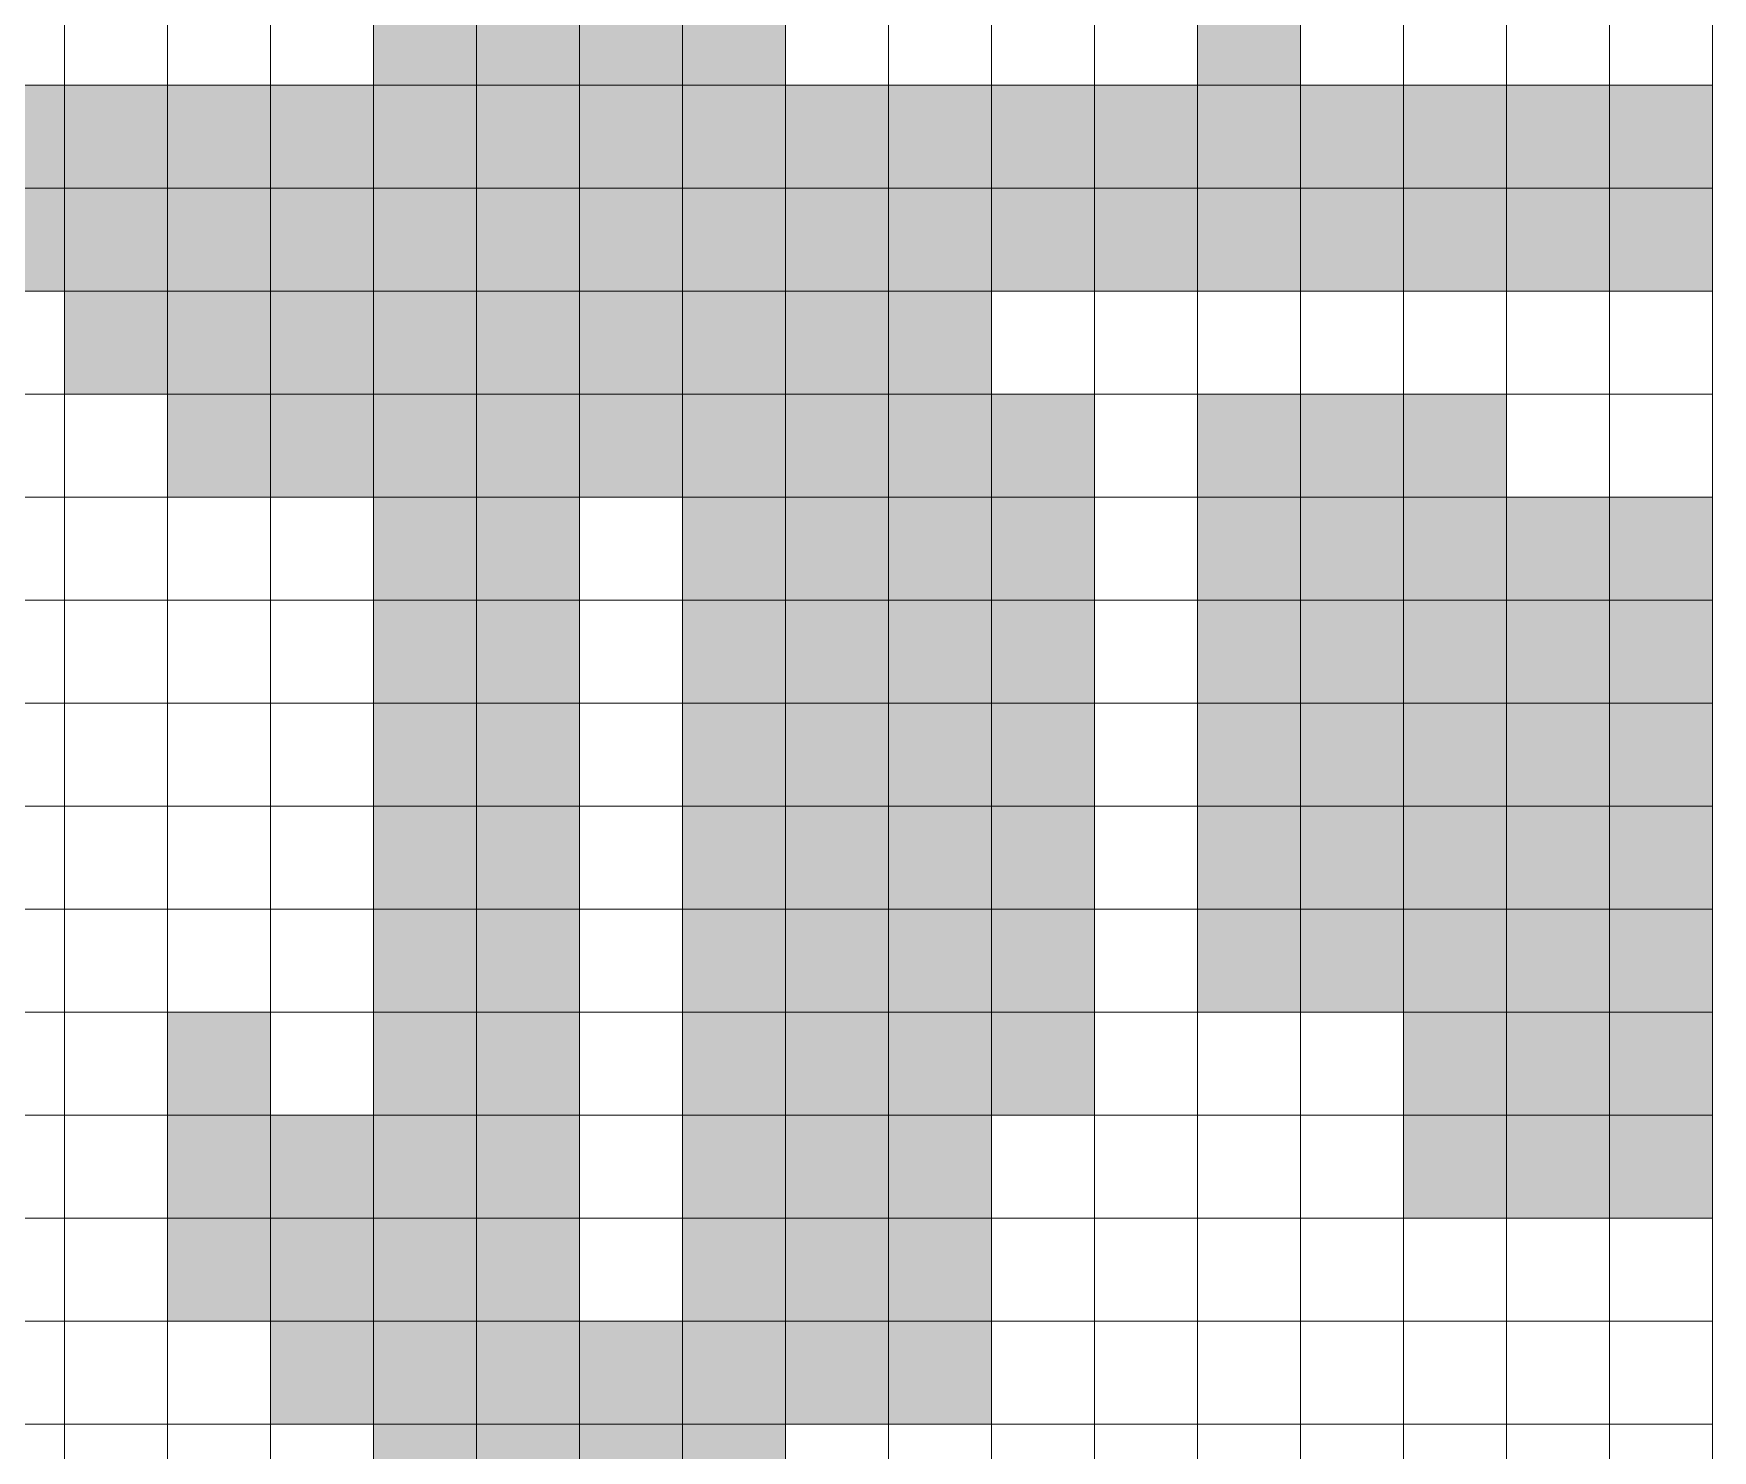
# Model space of a CAD drawing. Header units: millimetres. Extents: x 7481 to 272303, y 53290 to 107290.
# Drawn here: x 107773 to 124073, y 65035 to 78790 of the extents above; entities that cross this region are included whole.
import ezdxf

# ---------------------------------------------------------------- set-up
doc = ezdxf.new("R2010")
doc.units = ezdxf.units.MM
doc.layers.get('0').update_dxf_attribs({"lineweight": 0})
for name, color, linetype in [('l_road', 7, 'Continuous'), ('l_square', 30, 'Continuous'), ('o_building', 252, 'Continuous'), ('river', 140, 'Continuous')]:
    doc.layers.add(name, color=color, linetype=linetype)

msp = doc.modelspace()

# ---------------------------------------------------------------- hatches: boundary and pattern name
at = {"layer": 'l_road'}
h = msp.add_hatch(color=256, dxfattribs=at)
h.dxf.hatch_style = 1
h.paths.add_polyline_path([(108073, 78290), (107073, 78290), (107073, 77290), (108073, 77290)])
h = msp.add_hatch(color=256, dxfattribs=at)
h.dxf.hatch_style = 1
h.paths.add_polyline_path([(109073, 78290), (108073, 78290), (108073, 77290), (109073, 77290)])
h = msp.add_hatch(color=256, dxfattribs=at)
h.dxf.hatch_style = 1
h.paths.add_polyline_path([(110073, 78290), (109073, 78290), (109073, 77290), (110073, 77290)])
h = msp.add_hatch(color=256, dxfattribs=at)
h.dxf.hatch_style = 1
h.paths.add_polyline_path([(111073, 78290), (110073, 78290), (110073, 77290), (111073, 77290)])
h = msp.add_hatch(color=256, dxfattribs=at)
h.dxf.hatch_style = 1
h.paths.add_polyline_path([(112073, 78290), (111073, 78290), (111073, 77290), (112073, 77290)])
h = msp.add_hatch(color=256, dxfattribs=at)
h.dxf.hatch_style = 1
h.paths.add_polyline_path([(113073, 78290), (112073, 78290), (112073, 77290), (113073, 77290)])
h = msp.add_hatch(color=256, dxfattribs=at)
h.dxf.hatch_style = 1
h.paths.add_polyline_path([(114073, 78290), (113073, 78290), (113073, 77290), (114073, 77290)])
h = msp.add_hatch(color=256, dxfattribs=at)
h.dxf.hatch_style = 1
h.paths.add_polyline_path([(115073, 78290), (114073, 78290), (114073, 77290), (115073, 77290)])
h = msp.add_hatch(color=256, dxfattribs=at)
h.dxf.hatch_style = 1
h.paths.add_polyline_path([(116073, 78290), (115073, 78290), (115073, 77290), (116073, 77290)])
h = msp.add_hatch(color=256, dxfattribs=at)
h.dxf.hatch_style = 1
h.paths.add_polyline_path([(117073, 78290), (116073, 78290), (116073, 77290), (117073, 77290)])
h = msp.add_hatch(color=256, dxfattribs=at)
h.dxf.hatch_style = 1
h.paths.add_polyline_path([(118073, 78290), (117073, 78290), (117073, 77290), (118073, 77290)])
h = msp.add_hatch(color=256, dxfattribs=at)
h.dxf.hatch_style = 1
h.paths.add_polyline_path([(119073, 78290), (118073, 78290), (118073, 77290), (119073, 77290)])
h = msp.add_hatch(color=256, dxfattribs=at)
h.dxf.hatch_style = 1
h.paths.add_polyline_path([(120073, 78290), (119073, 78290), (119073, 77290), (120073, 77290)])
h = msp.add_hatch(color=256, dxfattribs=at)
h.dxf.hatch_style = 1
h.paths.add_polyline_path([(121073, 78290), (120073, 78290), (120073, 77290), (121073, 77290)])
h = msp.add_hatch(color=256, dxfattribs=at)
h.dxf.hatch_style = 1
h.paths.add_polyline_path([(122073, 78290), (121073, 78290), (121073, 77290), (122073, 77290)])
h = msp.add_hatch(color=256, dxfattribs=at)
h.dxf.hatch_style = 1
h.paths.add_polyline_path([(123073, 78290), (122073, 78290), (122073, 77290), (123073, 77290)])
h = msp.add_hatch(color=256, dxfattribs=at)
h.dxf.hatch_style = 1
h.paths.add_polyline_path([(124073, 78290), (123073, 78290), (123073, 77290), (124073, 77290)])
h = msp.add_hatch(color=256, dxfattribs=at)
h.dxf.hatch_style = 1
h.paths.add_polyline_path([(108073, 77290), (107073, 77290), (107073, 76290), (108073, 76290)])
h = msp.add_hatch(color=256, dxfattribs=at)
h.dxf.hatch_style = 1
h.paths.add_polyline_path([(109073, 77290), (108073, 77290), (108073, 76290), (109073, 76290)])
h = msp.add_hatch(color=256, dxfattribs=at)
h.dxf.hatch_style = 1
h.paths.add_polyline_path([(110073, 77290), (109073, 77290), (109073, 76290), (110073, 76290)])
h = msp.add_hatch(color=256, dxfattribs=at)
h.dxf.hatch_style = 1
h.paths.add_polyline_path([(111073, 77290), (110073, 77290), (110073, 76290), (111073, 76290)])
h = msp.add_hatch(color=256, dxfattribs=at)
h.dxf.hatch_style = 1
h.paths.add_polyline_path([(112073, 77290), (111073, 77290), (111073, 76290), (112073, 76290)])
h = msp.add_hatch(color=256, dxfattribs=at)
h.dxf.hatch_style = 1
h.paths.add_polyline_path([(113073, 77290), (112073, 77290), (112073, 76290), (113073, 76290)])
h = msp.add_hatch(color=256, dxfattribs=at)
h.dxf.hatch_style = 1
h.paths.add_polyline_path([(114073, 77290), (113073, 77290), (113073, 76290), (114073, 76290)])
h = msp.add_hatch(color=256, dxfattribs=at)
h.dxf.hatch_style = 1
h.paths.add_polyline_path([(115073, 77290), (114073, 77290), (114073, 76290), (115073, 76290)])
h = msp.add_hatch(color=256, dxfattribs=at)
h.dxf.hatch_style = 1
h.paths.add_polyline_path([(116073, 77290), (115073, 77290), (115073, 76290), (116073, 76290)])
h = msp.add_hatch(color=256, dxfattribs=at)
h.dxf.hatch_style = 1
h.paths.add_polyline_path([(117073, 77290), (116073, 77290), (116073, 76290), (117073, 76290)])
h = msp.add_hatch(color=256, dxfattribs=at)
h.dxf.hatch_style = 1
h.paths.add_polyline_path([(118073, 77290), (117073, 77290), (117073, 76290), (118073, 76290)])
h = msp.add_hatch(color=256, dxfattribs=at)
h.dxf.hatch_style = 1
h.paths.add_polyline_path([(119073, 77290), (118073, 77290), (118073, 76290), (119073, 76290)])
h = msp.add_hatch(color=256, dxfattribs=at)
h.dxf.hatch_style = 1
h.paths.add_polyline_path([(120073, 77290), (119073, 77290), (119073, 76290), (120073, 76290)])
h = msp.add_hatch(color=256, dxfattribs=at)
h.dxf.hatch_style = 1
h.paths.add_polyline_path([(121073, 77290), (120073, 77290), (120073, 76290), (121073, 76290)])
h = msp.add_hatch(color=256, dxfattribs=at)
h.dxf.hatch_style = 1
h.paths.add_polyline_path([(122073, 77290), (121073, 77290), (121073, 76290), (122073, 76290)])
h = msp.add_hatch(color=256, dxfattribs=at)
h.dxf.hatch_style = 1
h.paths.add_polyline_path([(123073, 77290), (122073, 77290), (122073, 76290), (123073, 76290)])
h = msp.add_hatch(color=256, dxfattribs=at)
h.dxf.hatch_style = 1
h.paths.add_polyline_path([(124073, 77290), (123073, 77290), (123073, 76290), (124073, 76290)])
at = {"layer": 'l_square'}
h = msp.add_hatch(color=256, dxfattribs=at)
h.dxf.hatch_style = 1
h.paths.add_polyline_path([(115073, 79290), (114073, 79290), (114073, 78290), (115073, 78290)])
h = msp.add_hatch(color=256, dxfattribs=at)
h.dxf.hatch_style = 1
h.paths.add_polyline_path([(109073, 76290), (108073, 76290), (108073, 75290), (109073, 75290)])
h = msp.add_hatch(color=256, dxfattribs=at)
h.dxf.hatch_style = 1
h.paths.add_polyline_path([(110073, 76290), (109073, 76290), (109073, 75290), (110073, 75290)])
h = msp.add_hatch(color=256, dxfattribs=at)
h.dxf.hatch_style = 1
h.paths.add_polyline_path([(114073, 76290), (113073, 76290), (113073, 75290), (114073, 75290)])
h = msp.add_hatch(color=256, dxfattribs=at)
h.dxf.hatch_style = 1
h.paths.add_polyline_path([(115073, 76290), (114073, 76290), (114073, 75290), (115073, 75290)])
h = msp.add_hatch(color=256, dxfattribs=at)
h.dxf.hatch_style = 1
h.paths.add_polyline_path([(110073, 75290), (109073, 75290), (109073, 74290), (110073, 74290)])
h = msp.add_hatch(color=256, dxfattribs=at)
h.dxf.hatch_style = 1
h.paths.add_polyline_path([(114073, 75290), (113073, 75290), (113073, 74290), (114073, 74290)])
h = msp.add_hatch(color=256, dxfattribs=at)
h.dxf.hatch_style = 1
h.paths.add_polyline_path([(110073, 69290), (109073, 69290), (109073, 68290), (110073, 68290)])
h = msp.add_hatch(color=256, dxfattribs=at)
h.dxf.hatch_style = 1
h.paths.add_polyline_path([(110073, 68290), (109073, 68290), (109073, 67290), (110073, 67290)])
h = msp.add_hatch(color=256, dxfattribs=at)
h.dxf.hatch_style = 1
h.paths.add_polyline_path([(111073, 68290), (110073, 68290), (110073, 67290), (111073, 67290)])
h = msp.add_hatch(color=256, dxfattribs=at)
h.dxf.hatch_style = 1
h.paths.add_polyline_path([(110073, 67290), (109073, 67290), (109073, 66290), (110073, 66290)])
h = msp.add_hatch(color=256, dxfattribs=at)
h.dxf.hatch_style = 1
h.paths.add_polyline_path([(111073, 67290), (110073, 67290), (110073, 66290), (111073, 66290)])
h = msp.add_hatch(color=256, dxfattribs=at)
h.dxf.hatch_style = 1
h.paths.add_polyline_path([(111073, 66290), (110073, 66290), (110073, 65290), (111073, 65290)])
h = msp.add_hatch(color=256, dxfattribs=at)
h.dxf.hatch_style = 1
h.paths.add_polyline_path([(114073, 66290), (113073, 66290), (113073, 65290), (114073, 65290)])
h = msp.add_hatch(color=256, dxfattribs=at)
h.dxf.hatch_style = 1
h.paths.add_polyline_path([(114073, 65290), (113073, 65290), (113073, 64290), (114073, 64290)])
h = msp.add_hatch(color=256, dxfattribs=at)
h.dxf.hatch_style = 1
h.paths.add_polyline_path([(115073, 65290), (114073, 65290), (114073, 64290), (115073, 64290)])
at = {"layer": 'o_building'}
h = msp.add_hatch(color=256, dxfattribs=at)
h.dxf.hatch_style = 1
h.paths.add_polyline_path([(116073, 76290), (115073, 76290), (115073, 75290), (116073, 75290)])
h = msp.add_hatch(color=256, dxfattribs=at)
h.dxf.hatch_style = 1
h.paths.add_polyline_path([(117073, 76290), (116073, 76290), (116073, 75290), (117073, 75290)])
h = msp.add_hatch(color=256, dxfattribs=at)
h.dxf.hatch_style = 1
h.paths.add_polyline_path([(115073, 75290), (114073, 75290), (114073, 74290), (115073, 74290)])
h = msp.add_hatch(color=256, dxfattribs=at)
h.dxf.hatch_style = 1
h.paths.add_polyline_path([(116073, 75290), (115073, 75290), (115073, 74290), (116073, 74290)])
h = msp.add_hatch(color=256, dxfattribs=at)
h.dxf.hatch_style = 1
h.paths.add_polyline_path([(117073, 75290), (116073, 75290), (116073, 74290), (117073, 74290)])
h = msp.add_hatch(color=256, dxfattribs=at)
h.dxf.hatch_style = 1
h.paths.add_polyline_path([(118073, 75290), (117073, 75290), (117073, 74290), (118073, 74290)])
h = msp.add_hatch(color=256, dxfattribs=at)
h.dxf.hatch_style = 1
h.paths.add_polyline_path([(115073, 74290), (114073, 74290), (114073, 73290), (115073, 73290)])
h = msp.add_hatch(color=256, dxfattribs=at)
h.dxf.hatch_style = 1
h.paths.add_polyline_path([(116073, 74290), (115073, 74290), (115073, 73290), (116073, 73290)])
h = msp.add_hatch(color=256, dxfattribs=at)
h.dxf.hatch_style = 1
h.paths.add_polyline_path([(117073, 74290), (116073, 74290), (116073, 73290), (117073, 73290)])
h = msp.add_hatch(color=256, dxfattribs=at)
h.dxf.hatch_style = 1
h.paths.add_polyline_path([(118073, 74290), (117073, 74290), (117073, 73290), (118073, 73290)])
h = msp.add_hatch(color=256, dxfattribs=at)
h.dxf.hatch_style = 1
h.paths.add_polyline_path([(115073, 73290), (114073, 73290), (114073, 72290), (115073, 72290)])
h = msp.add_hatch(color=256, dxfattribs=at)
h.dxf.hatch_style = 1
h.paths.add_polyline_path([(116073, 73290), (115073, 73290), (115073, 72290), (116073, 72290)])
h = msp.add_hatch(color=256, dxfattribs=at)
h.dxf.hatch_style = 1
h.paths.add_polyline_path([(117073, 73290), (116073, 73290), (116073, 72290), (117073, 72290)])
h = msp.add_hatch(color=256, dxfattribs=at)
h.dxf.hatch_style = 1
h.paths.add_polyline_path([(118073, 73290), (117073, 73290), (117073, 72290), (118073, 72290)])
h = msp.add_hatch(color=256, dxfattribs=at)
h.dxf.hatch_style = 1
h.paths.add_polyline_path([(115073, 72290), (114073, 72290), (114073, 71290), (115073, 71290)])
h = msp.add_hatch(color=256, dxfattribs=at)
h.dxf.hatch_style = 1
h.paths.add_polyline_path([(116073, 72290), (115073, 72290), (115073, 71290), (116073, 71290)])
h = msp.add_hatch(color=256, dxfattribs=at)
h.dxf.hatch_style = 1
h.paths.add_polyline_path([(117073, 72290), (116073, 72290), (116073, 71290), (117073, 71290)])
h = msp.add_hatch(color=256, dxfattribs=at)
h.dxf.hatch_style = 1
h.paths.add_polyline_path([(118073, 72290), (117073, 72290), (117073, 71290), (118073, 71290)])
h = msp.add_hatch(color=256, dxfattribs=at)
h.dxf.hatch_style = 1
h.paths.add_polyline_path([(115073, 71290), (114073, 71290), (114073, 70290), (115073, 70290)])
h = msp.add_hatch(color=256, dxfattribs=at)
h.dxf.hatch_style = 1
h.paths.add_polyline_path([(116073, 71290), (115073, 71290), (115073, 70290), (116073, 70290)])
h = msp.add_hatch(color=256, dxfattribs=at)
h.dxf.hatch_style = 1
h.paths.add_polyline_path([(117073, 71290), (116073, 71290), (116073, 70290), (117073, 70290)])
h = msp.add_hatch(color=256, dxfattribs=at)
h.dxf.hatch_style = 1
h.paths.add_polyline_path([(118073, 71290), (117073, 71290), (117073, 70290), (118073, 70290)])
h = msp.add_hatch(color=256, dxfattribs=at)
h.dxf.hatch_style = 1
h.paths.add_polyline_path([(115073, 70290), (114073, 70290), (114073, 69290), (115073, 69290)])
h = msp.add_hatch(color=256, dxfattribs=at)
h.dxf.hatch_style = 1
h.paths.add_polyline_path([(116073, 70290), (115073, 70290), (115073, 69290), (116073, 69290)])
h = msp.add_hatch(color=256, dxfattribs=at)
h.dxf.hatch_style = 1
h.paths.add_polyline_path([(117073, 70290), (116073, 70290), (116073, 69290), (117073, 69290)])
h = msp.add_hatch(color=256, dxfattribs=at)
h.dxf.hatch_style = 1
h.paths.add_polyline_path([(118073, 70290), (117073, 70290), (117073, 69290), (118073, 69290)])
h = msp.add_hatch(color=256, dxfattribs=at)
h.dxf.hatch_style = 1
h.paths.add_polyline_path([(115073, 69290), (114073, 69290), (114073, 68290), (115073, 68290)])
h = msp.add_hatch(color=256, dxfattribs=at)
h.dxf.hatch_style = 1
h.paths.add_polyline_path([(116073, 69290), (115073, 69290), (115073, 68290), (116073, 68290)])
h = msp.add_hatch(color=256, dxfattribs=at)
h.dxf.hatch_style = 1
h.paths.add_polyline_path([(117073, 69290), (116073, 69290), (116073, 68290), (117073, 68290)])
h = msp.add_hatch(color=256, dxfattribs=at)
h.dxf.hatch_style = 1
h.paths.add_polyline_path([(118073, 69290), (117073, 69290), (117073, 68290), (118073, 68290)])
h = msp.add_hatch(color=256, dxfattribs=at)
h.dxf.hatch_style = 1
h.paths.add_polyline_path([(115073, 68290), (114073, 68290), (114073, 67290), (115073, 67290)])
h = msp.add_hatch(color=256, dxfattribs=at)
h.dxf.hatch_style = 1
h.paths.add_polyline_path([(116073, 68290), (115073, 68290), (115073, 67290), (116073, 67290)])
h = msp.add_hatch(color=256, dxfattribs=at)
h.dxf.hatch_style = 1
h.paths.add_polyline_path([(117073, 68290), (116073, 68290), (116073, 67290), (117073, 67290)])
h = msp.add_hatch(color=256, dxfattribs=at)
h.dxf.hatch_style = 1
h.paths.add_polyline_path([(115073, 67290), (114073, 67290), (114073, 66290), (115073, 66290)])
h = msp.add_hatch(color=256, dxfattribs=at)
h.dxf.hatch_style = 1
h.paths.add_polyline_path([(116073, 67290), (115073, 67290), (115073, 66290), (116073, 66290)])
h = msp.add_hatch(color=256, dxfattribs=at)
h.dxf.hatch_style = 1
h.paths.add_polyline_path([(117073, 67290), (116073, 67290), (116073, 66290), (117073, 66290)])
h = msp.add_hatch(color=256, dxfattribs=at)
h.dxf.hatch_style = 1
h.paths.add_polyline_path([(115073, 66290), (114073, 66290), (114073, 65290), (115073, 65290)])
h = msp.add_hatch(color=256, dxfattribs=at)
h.dxf.hatch_style = 1
h.paths.add_polyline_path([(116073, 66290), (115073, 66290), (115073, 65290), (116073, 65290)])
h = msp.add_hatch(color=256, dxfattribs=at)
h.dxf.hatch_style = 1
h.paths.add_polyline_path([(117073, 66290), (116073, 66290), (116073, 65290), (117073, 65290)])
at = {"layer": 'river'}
h = msp.add_hatch(color=256, dxfattribs=at)
h.dxf.hatch_style = 1
h.paths.add_polyline_path([(112073, 79290), (111073, 79290), (111073, 78290), (112073, 78290)])
h = msp.add_hatch(color=256, dxfattribs=at)
h.dxf.hatch_style = 1
h.paths.add_polyline_path([(113073, 79290), (112073, 79290), (112073, 78290), (113073, 78290)])
h = msp.add_hatch(color=256, dxfattribs=at)
h.dxf.hatch_style = 1
h.paths.add_polyline_path([(114073, 79290), (113073, 79290), (113073, 78290), (114073, 78290)])
h = msp.add_hatch(color=256, dxfattribs=at)
h.dxf.hatch_style = 1
h.paths.add_polyline_path([(120073, 79290), (119073, 79290), (119073, 78290), (120073, 78290)])
h = msp.add_hatch(color=256, dxfattribs=at)
h.dxf.hatch_style = 1
h.paths.add_polyline_path([(120073, 79290), (119073, 79290), (119073, 78290), (120073, 78290)])
h = msp.add_hatch(color=256, dxfattribs=at)
h.dxf.hatch_style = 1
h.paths.add_polyline_path([(111073, 76290), (110073, 76290), (110073, 75290), (111073, 75290)])
h = msp.add_hatch(color=256, dxfattribs=at)
h.dxf.hatch_style = 1
h.paths.add_polyline_path([(112073, 76290), (111073, 76290), (111073, 75290), (112073, 75290)])
h = msp.add_hatch(color=256, dxfattribs=at)
h.dxf.hatch_style = 1
h.paths.add_polyline_path([(113073, 76290), (112073, 76290), (112073, 75290), (113073, 75290)])
h = msp.add_hatch(color=256, dxfattribs=at)
h.dxf.hatch_style = 1
h.paths.add_polyline_path([(111073, 75290), (110073, 75290), (110073, 74290), (111073, 74290)])
h = msp.add_hatch(color=256, dxfattribs=at)
h.dxf.hatch_style = 1
h.paths.add_polyline_path([(112073, 75290), (111073, 75290), (111073, 74290), (112073, 74290)])
h = msp.add_hatch(color=256, dxfattribs=at)
h.dxf.hatch_style = 1
h.paths.add_polyline_path([(113073, 75290), (112073, 75290), (112073, 74290), (113073, 74290)])
h = msp.add_hatch(color=256, dxfattribs=at)
h.dxf.hatch_style = 1
h.paths.add_polyline_path([(120073, 75290), (119073, 75290), (119073, 74290), (120073, 74290)])
h = msp.add_hatch(color=256, dxfattribs=at)
h.dxf.hatch_style = 1
h.paths.add_polyline_path([(121073, 75290), (120073, 75290), (120073, 74290), (121073, 74290)])
h = msp.add_hatch(color=256, dxfattribs=at)
h.dxf.hatch_style = 1
h.paths.add_polyline_path([(122073, 75290), (121073, 75290), (121073, 74290), (122073, 74290)])
h = msp.add_hatch(color=256, dxfattribs=at)
h.dxf.hatch_style = 1
h.paths.add_polyline_path([(112073, 74290), (111073, 74290), (111073, 73290), (112073, 73290)])
h = msp.add_hatch(color=256, dxfattribs=at)
h.dxf.hatch_style = 1
h.paths.add_polyline_path([(113073, 74290), (112073, 74290), (112073, 73290), (113073, 73290)])
h = msp.add_hatch(color=256, dxfattribs=at)
h.dxf.hatch_style = 1
h.paths.add_polyline_path([(120073, 74290), (119073, 74290), (119073, 73290), (120073, 73290)])
h = msp.add_hatch(color=256, dxfattribs=at)
h.dxf.hatch_style = 1
h.paths.add_polyline_path([(121073, 74290), (120073, 74290), (120073, 73290), (121073, 73290)])
h = msp.add_hatch(color=256, dxfattribs=at)
h.dxf.hatch_style = 1
h.paths.add_polyline_path([(122073, 74290), (121073, 74290), (121073, 73290), (122073, 73290)])
h = msp.add_hatch(color=256, dxfattribs=at)
h.dxf.hatch_style = 1
h.paths.add_polyline_path([(122073, 74290), (121073, 74290), (121073, 73290), (122073, 73290)])
h = msp.add_hatch(color=256, dxfattribs=at)
h.dxf.hatch_style = 1
h.paths.add_polyline_path([(123073, 74290), (122073, 74290), (122073, 73290), (123073, 73290)])
h = msp.add_hatch(color=256, dxfattribs=at)
h.dxf.hatch_style = 1
h.paths.add_polyline_path([(124073, 74290), (123073, 74290), (123073, 73290), (124073, 73290)])
h = msp.add_hatch(color=256, dxfattribs=at)
h.dxf.hatch_style = 1
h.paths.add_polyline_path([(112073, 73290), (111073, 73290), (111073, 72290), (112073, 72290)])
h = msp.add_hatch(color=256, dxfattribs=at)
h.dxf.hatch_style = 1
h.paths.add_polyline_path([(113073, 73290), (112073, 73290), (112073, 72290), (113073, 72290)])
h = msp.add_hatch(color=256, dxfattribs=at)
h.dxf.hatch_style = 1
h.paths.add_polyline_path([(120073, 73290), (119073, 73290), (119073, 72290), (120073, 72290)])
h = msp.add_hatch(color=256, dxfattribs=at)
h.dxf.hatch_style = 1
h.paths.add_polyline_path([(121073, 73290), (120073, 73290), (120073, 72290), (121073, 72290)])
h = msp.add_hatch(color=256, dxfattribs=at)
h.dxf.hatch_style = 1
h.paths.add_polyline_path([(122073, 73290), (121073, 73290), (121073, 72290), (122073, 72290)])
h = msp.add_hatch(color=256, dxfattribs=at)
h.dxf.hatch_style = 1
h.paths.add_polyline_path([(122073, 73290), (121073, 73290), (121073, 72290), (122073, 72290)])
h = msp.add_hatch(color=256, dxfattribs=at)
h.dxf.hatch_style = 1
h.paths.add_polyline_path([(123073, 73290), (122073, 73290), (122073, 72290), (123073, 72290)])
h = msp.add_hatch(color=256, dxfattribs=at)
h.dxf.hatch_style = 1
h.paths.add_polyline_path([(124073, 73290), (123073, 73290), (123073, 72290), (124073, 72290)])
h = msp.add_hatch(color=256, dxfattribs=at)
h.dxf.hatch_style = 1
h.paths.add_polyline_path([(112073, 72290), (111073, 72290), (111073, 71290), (112073, 71290)])
h = msp.add_hatch(color=256, dxfattribs=at)
h.dxf.hatch_style = 1
h.paths.add_polyline_path([(113073, 72290), (112073, 72290), (112073, 71290), (113073, 71290)])
h = msp.add_hatch(color=256, dxfattribs=at)
h.dxf.hatch_style = 1
h.paths.add_polyline_path([(120073, 72290), (119073, 72290), (119073, 71290), (120073, 71290)])
h = msp.add_hatch(color=256, dxfattribs=at)
h.dxf.hatch_style = 1
h.paths.add_polyline_path([(121073, 72290), (120073, 72290), (120073, 71290), (121073, 71290)])
h = msp.add_hatch(color=256, dxfattribs=at)
h.dxf.hatch_style = 1
h.paths.add_polyline_path([(122073, 72290), (121073, 72290), (121073, 71290), (122073, 71290)])
h = msp.add_hatch(color=256, dxfattribs=at)
h.dxf.hatch_style = 1
h.paths.add_polyline_path([(122073, 72290), (121073, 72290), (121073, 71290), (122073, 71290)])
h = msp.add_hatch(color=256, dxfattribs=at)
h.dxf.hatch_style = 1
h.paths.add_polyline_path([(123073, 72290), (122073, 72290), (122073, 71290), (123073, 71290)])
h = msp.add_hatch(color=256, dxfattribs=at)
h.dxf.hatch_style = 1
h.paths.add_polyline_path([(124073, 72290), (123073, 72290), (123073, 71290), (124073, 71290)])
h = msp.add_hatch(color=256, dxfattribs=at)
h.dxf.hatch_style = 1
h.paths.add_polyline_path([(112073, 71290), (111073, 71290), (111073, 70290), (112073, 70290)])
h = msp.add_hatch(color=256, dxfattribs=at)
h.dxf.hatch_style = 1
h.paths.add_polyline_path([(113073, 71290), (112073, 71290), (112073, 70290), (113073, 70290)])
h = msp.add_hatch(color=256, dxfattribs=at)
h.dxf.hatch_style = 1
h.paths.add_polyline_path([(120073, 71290), (119073, 71290), (119073, 70290), (120073, 70290)])
h = msp.add_hatch(color=256, dxfattribs=at)
h.dxf.hatch_style = 1
h.paths.add_polyline_path([(121073, 71290), (120073, 71290), (120073, 70290), (121073, 70290)])
h = msp.add_hatch(color=256, dxfattribs=at)
h.dxf.hatch_style = 1
h.paths.add_polyline_path([(122073, 71290), (121073, 71290), (121073, 70290), (122073, 70290)])
h = msp.add_hatch(color=256, dxfattribs=at)
h.dxf.hatch_style = 1
h.paths.add_polyline_path([(122073, 71290), (121073, 71290), (121073, 70290), (122073, 70290)])
h = msp.add_hatch(color=256, dxfattribs=at)
h.dxf.hatch_style = 1
h.paths.add_polyline_path([(123073, 71290), (122073, 71290), (122073, 70290), (123073, 70290)])
h = msp.add_hatch(color=256, dxfattribs=at)
h.dxf.hatch_style = 1
h.paths.add_polyline_path([(124073, 71290), (123073, 71290), (123073, 70290), (124073, 70290)])
h = msp.add_hatch(color=256, dxfattribs=at)
h.dxf.hatch_style = 1
h.paths.add_polyline_path([(112073, 70290), (111073, 70290), (111073, 69290), (112073, 69290)])
h = msp.add_hatch(color=256, dxfattribs=at)
h.dxf.hatch_style = 1
h.paths.add_polyline_path([(113073, 70290), (112073, 70290), (112073, 69290), (113073, 69290)])
h = msp.add_hatch(color=256, dxfattribs=at)
h.dxf.hatch_style = 1
h.paths.add_polyline_path([(120073, 70290), (119073, 70290), (119073, 69290), (120073, 69290)])
h = msp.add_hatch(color=256, dxfattribs=at)
h.dxf.hatch_style = 1
h.paths.add_polyline_path([(121073, 70290), (120073, 70290), (120073, 69290), (121073, 69290)])
h = msp.add_hatch(color=256, dxfattribs=at)
h.dxf.hatch_style = 1
h.paths.add_polyline_path([(122073, 70290), (121073, 70290), (121073, 69290), (122073, 69290)])
h = msp.add_hatch(color=256, dxfattribs=at)
h.dxf.hatch_style = 1
h.paths.add_polyline_path([(122073, 70290), (121073, 70290), (121073, 69290), (122073, 69290)])
h = msp.add_hatch(color=256, dxfattribs=at)
h.dxf.hatch_style = 1
h.paths.add_polyline_path([(123073, 70290), (122073, 70290), (122073, 69290), (123073, 69290)])
h = msp.add_hatch(color=256, dxfattribs=at)
h.dxf.hatch_style = 1
h.paths.add_polyline_path([(124073, 70290), (123073, 70290), (123073, 69290), (124073, 69290)])
h = msp.add_hatch(color=256, dxfattribs=at)
h.dxf.hatch_style = 1
h.paths.add_polyline_path([(112073, 69290), (111073, 69290), (111073, 68290), (112073, 68290)])
h = msp.add_hatch(color=256, dxfattribs=at)
h.dxf.hatch_style = 1
h.paths.add_polyline_path([(113073, 69290), (112073, 69290), (112073, 68290), (113073, 68290)])
h = msp.add_hatch(color=256, dxfattribs=at)
h.dxf.hatch_style = 1
h.paths.add_polyline_path([(122073, 69290), (121073, 69290), (121073, 68290), (122073, 68290)])
h = msp.add_hatch(color=256, dxfattribs=at)
h.dxf.hatch_style = 1
h.paths.add_polyline_path([(123073, 69290), (122073, 69290), (122073, 68290), (123073, 68290)])
h = msp.add_hatch(color=256, dxfattribs=at)
h.dxf.hatch_style = 1
h.paths.add_polyline_path([(124073, 69290), (123073, 69290), (123073, 68290), (124073, 68290)])
h = msp.add_hatch(color=256, dxfattribs=at)
h.dxf.hatch_style = 1
h.paths.add_polyline_path([(112073, 68290), (111073, 68290), (111073, 67290), (112073, 67290)])
h = msp.add_hatch(color=256, dxfattribs=at)
h.dxf.hatch_style = 1
h.paths.add_polyline_path([(113073, 68290), (112073, 68290), (112073, 67290), (113073, 67290)])
h = msp.add_hatch(color=256, dxfattribs=at)
h.dxf.hatch_style = 1
h.paths.add_polyline_path([(122073, 68290), (121073, 68290), (121073, 67290), (122073, 67290)])
h = msp.add_hatch(color=256, dxfattribs=at)
h.dxf.hatch_style = 1
h.paths.add_polyline_path([(123073, 68290), (122073, 68290), (122073, 67290), (123073, 67290)])
h = msp.add_hatch(color=256, dxfattribs=at)
h.dxf.hatch_style = 1
h.paths.add_polyline_path([(124073, 68290), (123073, 68290), (123073, 67290), (124073, 67290)])
h = msp.add_hatch(color=256, dxfattribs=at)
h.dxf.hatch_style = 1
h.paths.add_polyline_path([(112073, 67290), (111073, 67290), (111073, 66290), (112073, 66290)])
h = msp.add_hatch(color=256, dxfattribs=at)
h.dxf.hatch_style = 1
h.paths.add_polyline_path([(113073, 67290), (112073, 67290), (112073, 66290), (113073, 66290)])
h = msp.add_hatch(color=256, dxfattribs=at)
h.dxf.hatch_style = 1
h.paths.add_polyline_path([(112073, 66290), (111073, 66290), (111073, 65290), (112073, 65290)])
h = msp.add_hatch(color=256, dxfattribs=at)
h.dxf.hatch_style = 1
h.paths.add_polyline_path([(113073, 66290), (112073, 66290), (112073, 65290), (113073, 65290)])
h = msp.add_hatch(color=256, dxfattribs=at)
h.dxf.hatch_style = 1
h.paths.add_polyline_path([(112073, 65290), (111073, 65290), (111073, 64290), (112073, 64290)])
h = msp.add_hatch(color=256, dxfattribs=at)
h.dxf.hatch_style = 1
h.paths.add_polyline_path([(113073, 65290), (112073, 65290), (112073, 64290), (113073, 64290)])

# ---------------------------------------------------------------- linework, layer by layer
for points in [[(107073, 78290), (108073, 78290), (108073, 79290), (107073, 79290)], [(108073, 78290), (109073, 78290), (109073, 79290), (108073, 79290)], [(109073, 78290), (110073, 78290), (110073, 79290), (109073, 79290)], [(110073, 78290), (111073, 78290), (111073, 79290), (110073, 79290)], [(111073, 78290), (112073, 78290), (112073, 79290), (111073, 79290)], [(112073, 78290), (113073, 78290), (113073, 79290), (112073, 79290)], [(113073, 78290), (114073, 78290), (114073, 79290), (113073, 79290)], [(114073, 78290), (115073, 78290), (115073, 79290), (114073, 79290)], [(115073, 78290), (116073, 78290), (116073, 79290), (115073, 79290)], [(116073, 78290), (117073, 78290), (117073, 79290), (116073, 79290)], [(117073, 78290), (118073, 78290), (118073, 79290), (117073, 79290)], [(118073, 78290), (119073, 78290), (119073, 79290), (118073, 79290)], [(119073, 78290), (120073, 78290), (120073, 79290), (119073, 79290)], [(120073, 78290), (121073, 78290), (121073, 79290), (120073, 79290)], [(121073, 78290), (122073, 78290), (122073, 79290), (121073, 79290)], [(122073, 78290), (123073, 78290), (123073, 79290), (122073, 79290)], [(123073, 78290), (124073, 78290), (124073, 79290), (123073, 79290)], [(107073, 77290), (108073, 77290), (108073, 78290), (107073, 78290)], [(108073, 77290), (109073, 77290), (109073, 78290), (108073, 78290)], [(109073, 77290), (110073, 77290), (110073, 78290), (109073, 78290)], [(110073, 77290), (111073, 77290), (111073, 78290), (110073, 78290)], [(111073, 77290), (112073, 77290), (112073, 78290), (111073, 78290)], [(112073, 77290), (113073, 77290), (113073, 78290), (112073, 78290)], [(113073, 77290), (114073, 77290), (114073, 78290), (113073, 78290)], [(114073, 77290), (115073, 77290), (115073, 78290), (114073, 78290)], [(115073, 77290), (116073, 77290), (116073, 78290), (115073, 78290)], [(116073, 77290), (117073, 77290), (117073, 78290), (116073, 78290)], [(117073, 77290), (118073, 77290), (118073, 78290), (117073, 78290)], [(118073, 77290), (119073, 77290), (119073, 78290), (118073, 78290)], [(119073, 77290), (120073, 77290), (120073, 78290), (119073, 78290)], [(120073, 77290), (121073, 77290), (121073, 78290), (120073, 78290)], [(121073, 77290), (122073, 77290), (122073, 78290), (121073, 78290)], [(122073, 77290), (123073, 77290), (123073, 78290), (122073, 78290)], [(123073, 77290), (124073, 77290), (124073, 78290), (123073, 78290)], [(107073, 76290), (108073, 76290), (108073, 77290), (107073, 77290)], [(108073, 76290), (109073, 76290), (109073, 77290), (108073, 77290)], [(109073, 76290), (110073, 76290), (110073, 77290), (109073, 77290)], [(110073, 76290), (111073, 76290), (111073, 77290), (110073, 77290)], [(111073, 76290), (112073, 76290), (112073, 77290), (111073, 77290)], [(112073, 76290), (113073, 76290), (113073, 77290), (112073, 77290)], [(113073, 76290), (114073, 76290), (114073, 77290), (113073, 77290)], [(114073, 76290), (115073, 76290), (115073, 77290), (114073, 77290)], [(115073, 76290), (116073, 76290), (116073, 77290), (115073, 77290)], [(116073, 76290), (117073, 76290), (117073, 77290), (116073, 77290)], [(117073, 76290), (118073, 76290), (118073, 77290), (117073, 77290)], [(118073, 76290), (119073, 76290), (119073, 77290), (118073, 77290)], [(119073, 76290), (120073, 76290), (120073, 77290), (119073, 77290)], [(120073, 76290), (121073, 76290), (121073, 77290), (120073, 77290)], [(121073, 76290), (122073, 76290), (122073, 77290), (121073, 77290)], [(122073, 76290), (123073, 76290), (123073, 77290), (122073, 77290)], [(123073, 76290), (124073, 76290), (124073, 77290), (123073, 77290)], [(107073, 75290), (108073, 75290), (108073, 76290), (107073, 76290)], [(108073, 75290), (109073, 75290), (109073, 76290), (108073, 76290)], [(109073, 75290), (110073, 75290), (110073, 76290), (109073, 76290)], [(110073, 75290), (111073, 75290), (111073, 76290), (110073, 76290)], [(111073, 75290), (112073, 75290), (112073, 76290), (111073, 76290)], [(112073, 75290), (113073, 75290), (113073, 76290), (112073, 76290)], [(113073, 75290), (114073, 75290), (114073, 76290), (113073, 76290)], [(114073, 75290), (115073, 75290), (115073, 76290), (114073, 76290)], [(115073, 75290), (116073, 75290), (116073, 76290), (115073, 76290)], [(116073, 75290), (117073, 75290), (117073, 76290), (116073, 76290)], [(117073, 75290), (118073, 75290), (118073, 76290), (117073, 76290)], [(118073, 75290), (119073, 75290), (119073, 76290), (118073, 76290)], [(119073, 75290), (120073, 75290), (120073, 76290), (119073, 76290)], [(120073, 75290), (121073, 75290), (121073, 76290), (120073, 76290)], [(121073, 75290), (122073, 75290), (122073, 76290), (121073, 76290)], [(122073, 75290), (123073, 75290), (123073, 76290), (122073, 76290)], [(123073, 75290), (124073, 75290), (124073, 76290), (123073, 76290)], [(107073, 74290), (108073, 74290), (108073, 75290), (107073, 75290)], [(108073, 74290), (109073, 74290), (109073, 75290), (108073, 75290)], [(109073, 74290), (110073, 74290), (110073, 75290), (109073, 75290)], [(110073, 74290), (111073, 74290), (111073, 75290), (110073, 75290)], [(111073, 74290), (112073, 74290), (112073, 75290), (111073, 75290)], [(112073, 74290), (113073, 74290), (113073, 75290), (112073, 75290)], [(113073, 74290), (114073, 74290), (114073, 75290), (113073, 75290)], [(114073, 74290), (115073, 74290), (115073, 75290), (114073, 75290)], [(115073, 74290), (116073, 74290), (116073, 75290), (115073, 75290)], [(116073, 74290), (117073, 74290), (117073, 75290), (116073, 75290)], [(117073, 74290), (118073, 74290), (118073, 75290), (117073, 75290)], [(118073, 74290), (119073, 74290), (119073, 75290), (118073, 75290)], [(119073, 74290), (120073, 74290), (120073, 75290), (119073, 75290)], [(120073, 74290), (121073, 74290), (121073, 75290), (120073, 75290)], [(121073, 74290), (122073, 74290), (122073, 75290), (121073, 75290)], [(122073, 74290), (123073, 74290), (123073, 75290), (122073, 75290)], [(123073, 74290), (124073, 74290), (124073, 75290), (123073, 75290)], [(107073, 73290), (108073, 73290), (108073, 74290), (107073, 74290)], [(108073, 73290), (109073, 73290), (109073, 74290), (108073, 74290)], [(109073, 73290), (110073, 73290), (110073, 74290), (109073, 74290)], [(110073, 73290), (111073, 73290), (111073, 74290), (110073, 74290)], [(111073, 73290), (112073, 73290), (112073, 74290), (111073, 74290)], [(112073, 73290), (113073, 73290), (113073, 74290), (112073, 74290)], [(113073, 73290), (114073, 73290), (114073, 74290), (113073, 74290)], [(114073, 73290), (115073, 73290), (115073, 74290), (114073, 74290)], [(115073, 73290), (116073, 73290), (116073, 74290), (115073, 74290)], [(116073, 73290), (117073, 73290), (117073, 74290), (116073, 74290)], [(117073, 73290), (118073, 73290), (118073, 74290), (117073, 74290)], [(118073, 73290), (119073, 73290), (119073, 74290), (118073, 74290)], [(119073, 73290), (120073, 73290), (120073, 74290), (119073, 74290)], [(120073, 73290), (121073, 73290), (121073, 74290), (120073, 74290)], [(121073, 73290), (122073, 73290), (122073, 74290), (121073, 74290)], [(122073, 73290), (123073, 73290), (123073, 74290), (122073, 74290)], [(123073, 73290), (124073, 73290), (124073, 74290), (123073, 74290)], [(107073, 72290), (108073, 72290), (108073, 73290), (107073, 73290)], [(108073, 72290), (109073, 72290), (109073, 73290), (108073, 73290)], [(109073, 72290), (110073, 72290), (110073, 73290), (109073, 73290)], [(110073, 72290), (111073, 72290), (111073, 73290), (110073, 73290)], [(111073, 72290), (112073, 72290), (112073, 73290), (111073, 73290)], [(112073, 72290), (113073, 72290), (113073, 73290), (112073, 73290)], [(113073, 72290), (114073, 72290), (114073, 73290), (113073, 73290)], [(114073, 72290), (115073, 72290), (115073, 73290), (114073, 73290)], [(115073, 72290), (116073, 72290), (116073, 73290), (115073, 73290)], [(116073, 72290), (117073, 72290), (117073, 73290), (116073, 73290)], [(117073, 72290), (118073, 72290), (118073, 73290), (117073, 73290)], [(118073, 72290), (119073, 72290), (119073, 73290), (118073, 73290)], [(119073, 72290), (120073, 72290), (120073, 73290), (119073, 73290)], [(120073, 72290), (121073, 72290), (121073, 73290), (120073, 73290)], [(121073, 72290), (122073, 72290), (122073, 73290), (121073, 73290)], [(122073, 72290), (123073, 72290), (123073, 73290), (122073, 73290)], [(123073, 72290), (124073, 72290), (124073, 73290), (123073, 73290)], [(107073, 71290), (108073, 71290), (108073, 72290), (107073, 72290)], [(108073, 71290), (109073, 71290), (109073, 72290), (108073, 72290)], [(109073, 71290), (110073, 71290), (110073, 72290), (109073, 72290)], [(110073, 71290), (111073, 71290), (111073, 72290), (110073, 72290)], [(111073, 71290), (112073, 71290), (112073, 72290), (111073, 72290)], [(112073, 71290), (113073, 71290), (113073, 72290), (112073, 72290)], [(113073, 71290), (114073, 71290), (114073, 72290), (113073, 72290)], [(114073, 71290), (115073, 71290), (115073, 72290), (114073, 72290)], [(115073, 71290), (116073, 71290), (116073, 72290), (115073, 72290)], [(116073, 71290), (117073, 71290), (117073, 72290), (116073, 72290)], [(117073, 71290), (118073, 71290), (118073, 72290), (117073, 72290)], [(118073, 71290), (119073, 71290), (119073, 72290), (118073, 72290)], [(119073, 71290), (120073, 71290), (120073, 72290), (119073, 72290)], [(120073, 71290), (121073, 71290), (121073, 72290), (120073, 72290)], [(121073, 71290), (122073, 71290), (122073, 72290), (121073, 72290)], [(122073, 71290), (123073, 71290), (123073, 72290), (122073, 72290)], [(123073, 71290), (124073, 71290), (124073, 72290), (123073, 72290)], [(107073, 70290), (108073, 70290), (108073, 71290), (107073, 71290)], [(108073, 70290), (109073, 70290), (109073, 71290), (108073, 71290)], [(109073, 70290), (110073, 70290), (110073, 71290), (109073, 71290)], [(110073, 70290), (111073, 70290), (111073, 71290), (110073, 71290)], [(111073, 70290), (112073, 70290), (112073, 71290), (111073, 71290)], [(112073, 70290), (113073, 70290), (113073, 71290), (112073, 71290)], [(113073, 70290), (114073, 70290), (114073, 71290), (113073, 71290)], [(114073, 70290), (115073, 70290), (115073, 71290), (114073, 71290)], [(115073, 70290), (116073, 70290), (116073, 71290), (115073, 71290)], [(116073, 70290), (117073, 70290), (117073, 71290), (116073, 71290)], [(117073, 70290), (118073, 70290), (118073, 71290), (117073, 71290)], [(118073, 70290), (119073, 70290), (119073, 71290), (118073, 71290)], [(119073, 70290), (120073, 70290), (120073, 71290), (119073, 71290)], [(120073, 70290), (121073, 70290), (121073, 71290), (120073, 71290)], [(121073, 70290), (122073, 70290), (122073, 71290), (121073, 71290)], [(122073, 70290), (123073, 70290), (123073, 71290), (122073, 71290)], [(123073, 70290), (124073, 70290), (124073, 71290), (123073, 71290)], [(107073, 69290), (108073, 69290), (108073, 70290), (107073, 70290)], [(108073, 69290), (109073, 69290), (109073, 70290), (108073, 70290)], [(109073, 69290), (110073, 69290), (110073, 70290), (109073, 70290)], [(110073, 69290), (111073, 69290), (111073, 70290), (110073, 70290)], [(111073, 69290), (112073, 69290), (112073, 70290), (111073, 70290)], [(112073, 69290), (113073, 69290), (113073, 70290), (112073, 70290)], [(113073, 69290), (114073, 69290), (114073, 70290), (113073, 70290)], [(114073, 69290), (115073, 69290), (115073, 70290), (114073, 70290)], [(115073, 69290), (116073, 69290), (116073, 70290), (115073, 70290)], [(116073, 69290), (117073, 69290), (117073, 70290), (116073, 70290)], [(117073, 69290), (118073, 69290), (118073, 70290), (117073, 70290)], [(118073, 69290), (119073, 69290), (119073, 70290), (118073, 70290)], [(119073, 69290), (120073, 69290), (120073, 70290), (119073, 70290)], [(120073, 69290), (121073, 69290), (121073, 70290), (120073, 70290)], [(121073, 69290), (122073, 69290), (122073, 70290), (121073, 70290)], [(122073, 69290), (123073, 69290), (123073, 70290), (122073, 70290)], [(123073, 69290), (124073, 69290), (124073, 70290), (123073, 70290)], [(107073, 68290), (108073, 68290), (108073, 69290), (107073, 69290)], [(108073, 68290), (109073, 68290), (109073, 69290), (108073, 69290)], [(109073, 68290), (110073, 68290), (110073, 69290), (109073, 69290)], [(110073, 68290), (111073, 68290), (111073, 69290), (110073, 69290)], [(111073, 68290), (112073, 68290), (112073, 69290), (111073, 69290)], [(112073, 68290), (113073, 68290), (113073, 69290), (112073, 69290)], [(113073, 68290), (114073, 68290), (114073, 69290), (113073, 69290)], [(114073, 68290), (115073, 68290), (115073, 69290), (114073, 69290)], [(115073, 68290), (116073, 68290), (116073, 69290), (115073, 69290)], [(116073, 68290), (117073, 68290), (117073, 69290), (116073, 69290)], [(117073, 68290), (118073, 68290), (118073, 69290), (117073, 69290)], [(118073, 68290), (119073, 68290), (119073, 69290), (118073, 69290)], [(119073, 68290), (120073, 68290), (120073, 69290), (119073, 69290)], [(120073, 68290), (121073, 68290), (121073, 69290), (120073, 69290)], [(121073, 68290), (122073, 68290), (122073, 69290), (121073, 69290)], [(122073, 68290), (123073, 68290), (123073, 69290), (122073, 69290)], [(123073, 68290), (124073, 68290), (124073, 69290), (123073, 69290)], [(107073, 67290), (108073, 67290), (108073, 68290), (107073, 68290)], [(108073, 67290), (109073, 67290), (109073, 68290), (108073, 68290)], [(109073, 67290), (110073, 67290), (110073, 68290), (109073, 68290)], [(110073, 67290), (111073, 67290), (111073, 68290), (110073, 68290)], [(111073, 67290), (112073, 67290), (112073, 68290), (111073, 68290)], [(112073, 67290), (113073, 67290), (113073, 68290), (112073, 68290)], [(113073, 67290), (114073, 67290), (114073, 68290), (113073, 68290)], [(114073, 67290), (115073, 67290), (115073, 68290), (114073, 68290)], [(115073, 67290), (116073, 67290), (116073, 68290), (115073, 68290)], [(116073, 67290), (117073, 67290), (117073, 68290), (116073, 68290)], [(117073, 67290), (118073, 67290), (118073, 68290), (117073, 68290)], [(118073, 67290), (119073, 67290), (119073, 68290), (118073, 68290)], [(119073, 67290), (120073, 67290), (120073, 68290), (119073, 68290)], [(120073, 67290), (121073, 67290), (121073, 68290), (120073, 68290)], [(121073, 67290), (122073, 67290), (122073, 68290), (121073, 68290)], [(122073, 67290), (123073, 67290), (123073, 68290), (122073, 68290)], [(123073, 67290), (124073, 67290), (124073, 68290), (123073, 68290)], [(107073, 66290), (108073, 66290), (108073, 67290), (107073, 67290)], [(108073, 66290), (109073, 66290), (109073, 67290), (108073, 67290)], [(109073, 66290), (110073, 66290), (110073, 67290), (109073, 67290)], [(110073, 66290), (111073, 66290), (111073, 67290), (110073, 67290)], [(111073, 66290), (112073, 66290), (112073, 67290), (111073, 67290)], [(112073, 66290), (113073, 66290), (113073, 67290), (112073, 67290)], [(113073, 66290), (114073, 66290), (114073, 67290), (113073, 67290)], [(114073, 66290), (115073, 66290), (115073, 67290), (114073, 67290)], [(115073, 66290), (116073, 66290), (116073, 67290), (115073, 67290)], [(116073, 66290), (117073, 66290), (117073, 67290), (116073, 67290)], [(117073, 66290), (118073, 66290), (118073, 67290), (117073, 67290)], [(118073, 66290), (119073, 66290), (119073, 67290), (118073, 67290)], [(119073, 66290), (120073, 66290), (120073, 67290), (119073, 67290)], [(120073, 66290), (121073, 66290), (121073, 67290), (120073, 67290)], [(121073, 66290), (122073, 66290), (122073, 67290), (121073, 67290)], [(122073, 66290), (123073, 66290), (123073, 67290), (122073, 67290)], [(123073, 66290), (124073, 66290), (124073, 67290), (123073, 67290)], [(107073, 65290), (108073, 65290), (108073, 66290), (107073, 66290)], [(108073, 65290), (109073, 65290), (109073, 66290), (108073, 66290)], [(109073, 65290), (110073, 65290), (110073, 66290), (109073, 66290)], [(110073, 65290), (111073, 65290), (111073, 66290), (110073, 66290)], [(111073, 65290), (112073, 65290), (112073, 66290), (111073, 66290)], [(112073, 65290), (113073, 65290), (113073, 66290), (112073, 66290)], [(113073, 65290), (114073, 65290), (114073, 66290), (113073, 66290)], [(114073, 65290), (115073, 65290), (115073, 66290), (114073, 66290)], [(115073, 65290), (116073, 65290), (116073, 66290), (115073, 66290)], [(116073, 65290), (117073, 65290), (117073, 66290), (116073, 66290)], [(117073, 65290), (118073, 65290), (118073, 66290), (117073, 66290)], [(118073, 65290), (119073, 65290), (119073, 66290), (118073, 66290)], [(119073, 65290), (120073, 65290), (120073, 66290), (119073, 66290)], [(120073, 65290), (121073, 65290), (121073, 66290), (120073, 66290)], [(121073, 65290), (122073, 65290), (122073, 66290), (121073, 66290)], [(122073, 65290), (123073, 65290), (123073, 66290), (122073, 66290)], [(123073, 65290), (124073, 65290), (124073, 66290), (123073, 66290)], [(107073, 64290), (108073, 64290), (108073, 65290), (107073, 65290)], [(108073, 64290), (109073, 64290), (109073, 65290), (108073, 65290)], [(109073, 64290), (110073, 64290), (110073, 65290), (109073, 65290)], [(110073, 64290), (111073, 64290), (111073, 65290), (110073, 65290)], [(111073, 64290), (112073, 64290), (112073, 65290), (111073, 65290)], [(112073, 64290), (113073, 64290), (113073, 65290), (112073, 65290)], [(113073, 64290), (114073, 64290), (114073, 65290), (113073, 65290)], [(114073, 64290), (115073, 64290), (115073, 65290), (114073, 65290)], [(115073, 64290), (116073, 64290), (116073, 65290), (115073, 65290)], [(116073, 64290), (117073, 64290), (117073, 65290), (116073, 65290)], [(117073, 64290), (118073, 64290), (118073, 65290), (117073, 65290)], [(118073, 64290), (119073, 64290), (119073, 65290), (118073, 65290)], [(119073, 64290), (120073, 64290), (120073, 65290), (119073, 65290)], [(120073, 64290), (121073, 64290), (121073, 65290), (120073, 65290)], [(121073, 64290), (122073, 64290), (122073, 65290), (121073, 65290)], [(122073, 64290), (123073, 64290), (123073, 65290), (122073, 65290)], [(123073, 64290), (124073, 64290), (124073, 65290), (123073, 65290)]]:
    msp.add_lwpolyline(points, close=True)

doc.saveas('drawing.dxf')
